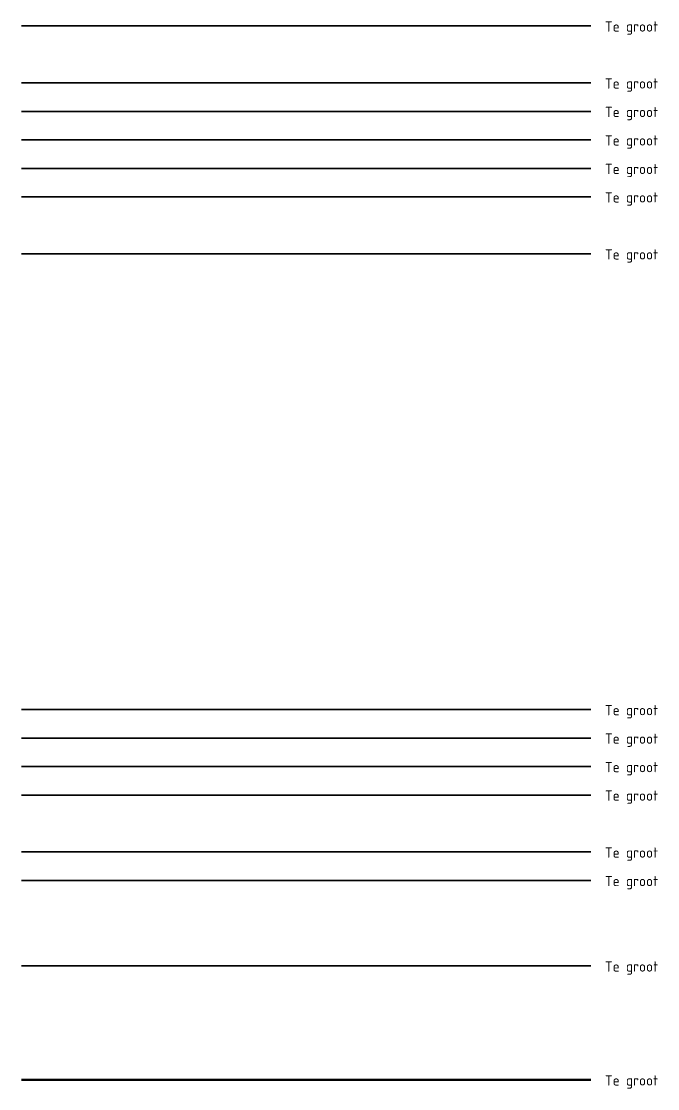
# Model space of a CAD drawing. Header units: metres. Extents: x 0 to 286, y 1 to 229.
# Drawn here: x 208.99 to 231.34, y 0.69 to 38.16 of the extents above; entities that cross this region are included whole.
import ezdxf

# ---------------------------------------------------------------- set-up
doc = ezdxf.new("R2010")
doc.units = ezdxf.units.M
for name, color, linetype, lineweight in [('V-WE-BC-VOORSPANNING_MET AANHECHTING_KABEL-G', 180, 'V-BC-KABEL-SO', 50), ('V-WE-BV-GELEIDECONSTRUCTIE_GELEIDEBARRIER-G', 210, 'V-BV-GELEIDEBARRIER-SO', 35), ('V-WE-BV-GELEIDECONSTRUCTIE_GELEIDEBARRIER_STEPBARRIER-G', 210, 'V-BV-STEPBARRIER-SO', 35), ('V-WE-BV-GELEIDECONSTRUCTIE_GELEIDEBARRIER_STEPBARRIER_BETON_SLIPFORMPAVER-G', 210, 'V-BV-SLIPFORM-SO', 35), ('V-WE-BV-GELEIDECONSTRUCTIE_GELEIDEBARRIER_STEPBARRIER_RWS-G', 210, 'V-BV-RWS-SO', 35), ('V-WE-BV-GELEIDECONSTRUCTIE_GELEIDEBARRIER_STEPBARRIER_SAFEGUARD-G', 210, 'V-BV-SAFEGUARD-SO', 35), ('V-WE-BV-GELEIDECONSTRUCTIE_GELEIDEBARRIER_STEPBARRIER_VARIOGUARD-G', 210, 'V-BV-VARIOGUARD-SO', 35), ('V-WE-BV-GELEIDECONSTRUCTIE_GELEIDEBARRIER_STEPBARRIER_VECUSEC-G', 210, 'V-BV-VECUSEC-SO', 35), ('V-WE-BV-GELEIDECONSTRUCTIE_GELEIDERAIL_KUNSTWERK-G', 210, 'V-BV-GELEIDERAIL_K-SO', 35), ('V-WE-BV-LEUNING-G', 210, 'V-BV-LEUNING-SO', 35), ('V-WE-GK-BESCHOEIING-G', 130, 'V-GK-BESCHOEIING-SO', 35), ('V-WE-GK-BESCHOEIING_HOUT_PERKOENPALENRIJ-G', 130, 'V-GK-PERKOEN-SO', 35), ('V-WE-GR-BEPLANTING_CULTUUR_BOSPLANTSOEN-G', 90, 'V-GR-PLANTSOEN-SO', 35), ('V-WE-GW-MAAIVELD-G', 90, 'V-GW-MAAIVELD-SO', 35), ('V-WE-GW-RAAI-G', 10, 'V-GW-RAAI-SO', 35), ('V-WE-OG-AANPIJLING-T18', 10, 'Continuous', 18)]:
    doc.layers.add(name, color=color, linetype=linetype, lineweight=lineweight)
doc.styles.add('NLCS-ISO-ANNOTATIEF-T18', font='NLCS-ISO.ttf', dxfattribs={"height": 1.8})
doc.linetypes.add('V-BC-KABEL-SO', pattern='A,10,-1,1.5,[24,NLCS.SHX,S=1,R=0,X=0,Y=0],1.5,-1', length=15)
doc.linetypes.add('V-BV-GELEIDEBARRIER-SO', pattern='A,5,[24,NLCS.SHX,S=1,R=0,X=0.5,Y=0],5,-3,[109,NLCS.SHX,S=1,R=0,X=0,Y=0],-3', length=16)
doc.linetypes.add('V-BV-GELEIDERAIL_K-SO', pattern='A,2,-1,[170,NLCS.SHX,S=0.5,R=0,X=0,Y=0],-1,2,-1,[170,NLCS.SHX,S=0.5,R=0,X=0,Y=0],-1,2,-1,[170,NLCS.SHX,S=0.5,R=0,X=0,Y=0],-1,2,-2,[24,NLCS.SHX,S=1,R=0,X=0,Y=0],-2', length=18)
doc.linetypes.add('V-BV-LEUNING-SO', pattern='A,1,[24,NLCS.SHX,S=0.6,R=0,X=0,Y=0],1,[69,NLCS.SHX,S=0.2,R=0,X=0,Y=0],1,[24,NLCS.SHX,S=1,R=0,X=0,Y=0],1', length=4)
doc.linetypes.add('V-BV-RWS-SO', pattern='A,0.5,[19,NLCS.SHX,S=1,R=0,X=0.5,Y=0],-1,[19,NLCS.SHX,S=1,R=0,X=0.5,Y=0],-1,0.5,-1,[24,NLCS.SHX,S=1,R=0,X=0,Y=0],-1', length=5)
doc.linetypes.add('V-BV-SAFEGUARD-SO', pattern='A,0.5,-2,[8,NLCS.SHX,S=1,R=0,X=-1,Y=0],0.5,-1,[24,NLCS.SHX,S=1,R=0,X=0,Y=0],-1', length=5)
doc.linetypes.add('V-BV-SLIPFORM-SO', pattern='A,1,-1,[9,NLCS.SHX,S=1,R=0,X=-1,Y=0],1,-1,[24,NLCS.SHX,S=1,R=0,X=0,Y=0],-1', length=5)
doc.linetypes.add('V-BV-STEPBARRIER-SO', pattern='A,1,-1,[16,NLCS.SHX,S=1,R=0,X=-1,Y=0],1,-1,[24,NLCS.SHX,S=1,R=0,X=0,Y=0],-1', length=5)
doc.linetypes.add('V-BV-VARIOGUARD-SO', pattern='A,0.5,-2,[21,NLCS.SHX,S=1,R=0,X=-1,Y=0],0.5,-1,[24,NLCS.SHX,S=1,R=0,X=0,Y=0],-1', length=5)
doc.linetypes.add('V-BV-VECUSEC-SO', pattern='A,0.5,-2,[129,NLCS.SHX,S=1,R=0,X=-1,Y=0],0.5,-1,[24,NLCS.SHX,S=1,R=0,X=0,Y=0],-1', length=5)
doc.linetypes.add('V-GK-BESCHOEIING-SO', pattern='A,9,[23,NLCS.SHX,S=1,R=0,X=0,Y=0],9,-3,[1,NLCS.SHX,S=0.6,R=0,X=0,Y=0],-3', length=24)
doc.linetypes.add('V-GK-PERKOEN-SO', pattern='A,9,[23,NLCS.SHX,S=1,R=0,X=0,Y=0],9,-2.4,[2,NLCS.SHX,S=0.6,R=0,X=0,Y=0],-2.4,[2,NLCS.SHX,S=0.6,R=0,X=0,Y=0],-2.4,[2,NLCS.SHX,S=0.6,R=0,X=0,Y=0],-2.4,[2,NLCS.SHX,S=0.6,R=0,X=0,Y=0],-2.4', length=30)
doc.linetypes.add('V-GR-PLANTSOEN-SO', pattern='A,0,-0.0001,[23,NLCS.SHX,S=1,R=0,X=0,Y=1],-0.0001,[179,NLCS.SHX,S=1.5,R=0,X=0,Y=0],-4', length=4.0002)
doc.linetypes.add('V-GW-MAAIVELD-SO', pattern='A,4,[23,NLCS.SHX,S=0.5,R=0,X=0,Y=0],12,[40,NLCS.SHX,S=1,R=0,X=0,Y=-0.5],12', length=28)
doc.linetypes.add('V-GW-RAAI-SO', pattern='A,7.5,[24,NLCS.SHX,S=1,R=0,X=0,Y=0],7.5,-1,2,-1', length=19)

msp = doc.modelspace()

# ---------------------------------------------------------------- linework, layer by layer
at = {"layer": 'V-WE-BC-VOORSPANNING_MET AANHECHTING_KABEL-G', "color": 2}
msp.add_line((208.991, 1), (228.991, 1), dxfattribs=at)
at = {"layer": 'V-WE-BV-GELEIDECONSTRUCTIE_GELEIDEBARRIER-G', "color": 3}
msp.add_line((208.991, 14), (228.991, 14), dxfattribs=at)
at = {"layer": 'V-WE-BV-GELEIDECONSTRUCTIE_GELEIDEBARRIER_STEPBARRIER-G', "color": 3}
msp.add_line((208.991, 13), (228.991, 13), dxfattribs=at)
at = {"layer": 'V-WE-BV-GELEIDECONSTRUCTIE_GELEIDEBARRIER_STEPBARRIER_BETON_SLIPFORMPAVER-G', "color": 3}
msp.add_line((208.991, 5), (228.991, 5), dxfattribs=at)
at = {"layer": 'V-WE-BV-GELEIDECONSTRUCTIE_GELEIDEBARRIER_STEPBARRIER_RWS-G', "color": 3}
msp.add_line((208.991, 8), (228.991, 8), dxfattribs=at)
at = {"layer": 'V-WE-BV-GELEIDECONSTRUCTIE_GELEIDEBARRIER_STEPBARRIER_SAFEGUARD-G', "color": 3}
msp.add_line((208.991, 9), (228.991, 9), dxfattribs=at)
at = {"layer": 'V-WE-BV-GELEIDECONSTRUCTIE_GELEIDEBARRIER_STEPBARRIER_VARIOGUARD-G', "color": 3}
msp.add_line((208.991, 11), (228.991, 11), dxfattribs=at)
at = {"layer": 'V-WE-BV-GELEIDECONSTRUCTIE_GELEIDEBARRIER_STEPBARRIER_VECUSEC-G', "color": 3}
msp.add_line((208.991, 12), (228.991, 12), dxfattribs=at)
at = {"layer": 'V-WE-BV-GELEIDECONSTRUCTIE_GELEIDERAIL_KUNSTWERK-G', "color": 3}
msp.add_line((208.991, 30), (228.991, 30), dxfattribs=at)
at = {"layer": 'V-WE-BV-LEUNING-G', "color": 3}
msp.add_line((208.991, 32), (228.991, 32), dxfattribs=at)
at = {"layer": 'V-WE-GK-BESCHOEIING-G', "color": 4}
msp.add_line((208.991, 34), (228.991, 34), dxfattribs=at)
at = {"layer": 'V-WE-GK-BESCHOEIING_HOUT_PERKOENPALENRIJ-G', "color": 4}
msp.add_line((208.991, 33), (228.991, 33), dxfattribs=at)
at = {"layer": 'V-WE-GR-BEPLANTING_CULTUUR_BOSPLANTSOEN-G', "color": 5}
msp.add_line((208.991, 35), (228.991, 35), dxfattribs=at)
at = {"layer": 'V-WE-GW-MAAIVELD-G', "color": 6}
msp.add_line((208.991, 36), (228.991, 36), dxfattribs=at)
at = {"layer": 'V-WE-GW-RAAI-G', "color": 6}
msp.add_line((208.991, 38), (228.991, 38), dxfattribs=at)

# ---------------------------------------------------------------- texts
at = {"layer": 'V-WE-OG-AANPIJLING-T18', "style": 'NLCS-ISO-ANNOTATIEF-T18'}
for p in [(229.491, 37.8), (229.491, 35.8), (229.491, 34.8), (229.491, 33.8), (229.491, 32.8), (229.491, 31.8), (229.491, 29.8), (229.491, 13.8), (229.491, 12.8), (229.491, 11.8), (229.491, 10.8), (229.491, 8.8), (229.491, 7.8), (229.491, 4.8), (229.491, 0.8)]:
    msp.add_text('Te groot', height=0.36, dxfattribs=at).set_placement(p)

doc.saveas('drawing.dxf')
